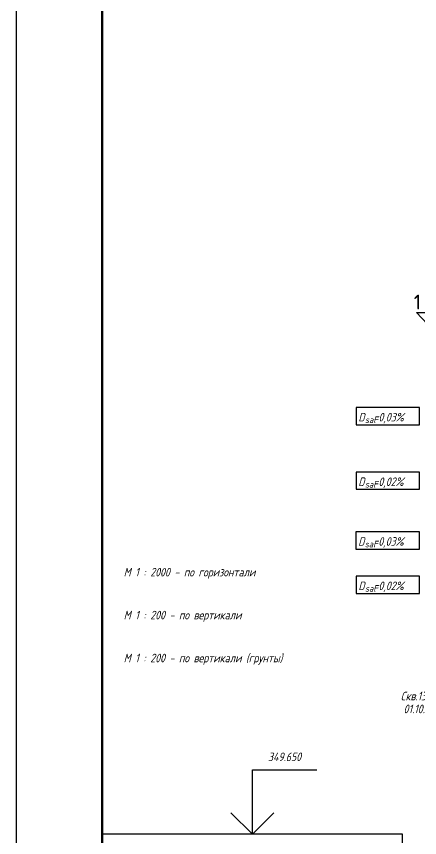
# Model space of a CAD drawing. Extents: x 0 to 841, y 0 to 683.
# Drawn here: x 0 to 94, y 396.1 to 587.3 of the extents above; entities that cross this region are included whole.
import ezdxf
from ezdxf import colors
from ezdxf.entities.mleader import LeaderData, LeaderLine
from ezdxf.enums import TextEntityAlignment as Align
from ezdxf.math import Vec2, Vec3

# ---------------------------------------------------------------- set-up
doc = ezdxf.new("R2010")
doc.units = 0
for name, color, linetype, lineweight in [('ИИ_ГЕОЛОГИЯ_025', 7, 'Continuous', 25), ('ИИ_ОФОРМЛЕНИЕ_025', 7, 'Continuous', 25), ('ИИ_ПРОФИЛЬ_025', 7, 'Continuous', 25)]:
    doc.layers.add(name, color=color, linetype=linetype, lineweight=lineweight)
doc.layers.add('ТХ-Л', color=140, linetype='Continuous')
doc.styles.add('GOST-2.304_Type-B', font='GOST Common.ttf')
doc.styles.add('VNIPISIMPLEXCUR', font='simplex.shx', dxfattribs={"width": 0.8, "oblique": 15})

# ---------------------------------------------------------------- blocks, each defined once
blk = doc.blocks.new('ИИ04007')
at = {"color": 0, "linetype": 'Continuous', "lineweight": 25}
blk.add_lwpolyline([(-70, 0), (-70, -303), (0, -303), (0, 0), (-70, 0)], close=True, dxfattribs=at)
blk = doc.blocks.new('ИИ03А1Г')
at = {"color": 0, "linetype": 'Continuous', "lineweight": 25}
blk.add_lwpolyline([(0, 0), (0, 594), (841, 594), (841, 0)], close=True, dxfattribs=at)
at = {"color": 0, "linetype": 'Continuous', "lineweight": 50}
blk.add_lwpolyline([(20, 5), (20, 589), (836, 589), (836, 5)], close=True, dxfattribs=at)
at = {"color": 0, "linetype": 'Continuous', "style": 'VNIPISIMPLEXCUR', "oblique": 15, "width": 0.8, "flags": 8}
blk.add_attdef('FORMAT', text='', height=2.5, dxfattribs=at).set_placement((836, 1.25), align=Align.RIGHT)

msp = doc.modelspace()

# ---------------------------------------------------------------- linework, layer by layer
at = {"layer": 'ИИ_ГЕОЛОГИЯ_025', "flags": 128}
for points in [[(79.2, 492.195), (93.972, 492.195), (93.972, 496.229), (79.2, 496.229)], [(79.182, 477.165), (93.954, 477.165), (93.954, 481.199), (79.182, 481.199)], [(79.161, 463.25), (93.933, 463.25), (93.933, 467.285), (79.161, 467.285)], [(79.2, 452.928), (93.972, 452.928), (93.972, 456.962), (79.2, 456.962)]]:
    msp.add_lwpolyline(points, close=True, dxfattribs=at)
at = {"layer": 'ИИ_ПРОФИЛЬ_025'}
for points in [[(55, 396.884), (55, 411.884), (70, 411.884)], [(50, 401.884), (55, 396.884), (60, 401.884)]]:
    msp.add_lwpolyline(points, dxfattribs=at)

# ---------------------------------------------------------------- block references
at = {"layer": 'ИИ_ОФОРМЛЕНИЕ_025'}
msp.add_blockref('ИИ03А1Г', (0, 88.884), dxfattribs=at)
at = {"layer": 'ИИ_ПРОФИЛЬ_025'}
msp.add_blockref('ИИ04007', (90, 396.884), dxfattribs=at)

# ---------------------------------------------------------------- texts
at = {"layer": 'ИИ_ГЕОЛОГИЯ_025', "style": 'VNIPISIMPLEXCUR', "oblique": 15, "width": 0.8}
for s, height, p in [('D  =0,03%%%', 2, (79.715, 492.966)), ('sal', 1.5, (81.264, 492.606)), ('D  =0,02%%%', 2, (79.697, 477.937)), ('sal', 1.5, (81.246, 477.577)), ('D  =0,03%%%', 2, (79.676, 464.022)), ('sal', 1.5, (81.225, 463.662)), ('D  =0,02%%%', 2, (79.715, 453.699)), ('sal', 1.5, (81.264, 453.339))]:
    msp.add_text(s, height=height, dxfattribs=at).set_placement(p)
for s, p in [('Скв.13м310', (94.869, 430.034)), ('01.10.2013', (94.869, 427.034))]:
    msp.add_text(s, height=2, dxfattribs=at).set_placement(p, align=Align.TOP_CENTER)
at = {"layer": 'ИИ_ПРОФИЛЬ_025', "style": 'VNIPISIMPLEXCUR', "oblique": 15, "width": 0.8}
for s, p in [('М 1 : 2000 - по горизонтали', (25, 456.884)), ('М 1 : 200 - по вертикали', (25, 446.884)), ('М 1 : 200 - по вертикали (грунты)', (25, 436.884))]:
    msp.add_text(s, height=2, dxfattribs=at).set_placement(p)
msp.add_text('349.650', height=2, dxfattribs=at).set_placement((62.5, 413.884), align=Align.CENTER)

# ---------------------------------------------------------------- leaders
at = {"layer": 'ТХ-Л', "linetype": 'Continuous'}
ml = msp.add_multileader_mtext('Standard', dxfattribs=at)
ml.set_content('1', color=256, style='GOST-2.304_Type-B')
ml.set_leader_properties()
ml.build(insert=Vec2(0, 0))
ml.multileader.update_dxf_attribs({"has_dogleg": 0, "text_left_attachment_type": 6, "text_right_attachment_type": 6, "dogleg_length": 1, "arrow_head_size": 0.18})
ctx = ml.context
ctx.base_point, ctx.char_height, ctx.arrow_head_size, ctx.landing_gap_size, ctx.plane_origin = Vec3(93.269, 518.317), 3.5, 0.18, 0, Vec3(104.531, 506.385)
ctx.left_attachment, ctx.right_attachment, ctx.text_align_type = 6, 6, 2
notes = []
notes.append((ctx, [(0, (1, 1, 0), (92.269, 518.317), (1, 0), 1, [(0, [(104.531, 506.385), (93.269, 518.317)], 0, [])])]))
ctx.mtext.insert, ctx.mtext.alignment, ctx.mtext.line_spacing_factor, ctx.mtext.flow_direction = Vec3(94.319, 522.517), 3, 0.908571, 5
for ctx, leaders in notes:
    for number, flags, end, landing, length, lines in leaders:
        leader = LeaderData()
        leader.index, (leader.has_last_leader_line, leader.has_dogleg_vector, leader.attachment_direction) = number, flags
        leader.last_leader_point, leader.dogleg_vector, leader.dogleg_length = Vec3(end), Vec3(landing), length
        for number, points, colour, breaks in lines:
            line = LeaderLine()
            line.index, line.vertices, line.color, line.breaks = number, Vec3.list(points), colors.encode_raw_color(colour), breaks
            leader.lines.append(line)
        ctx.leaders.append(leader)

doc.saveas('drawing.dxf')
